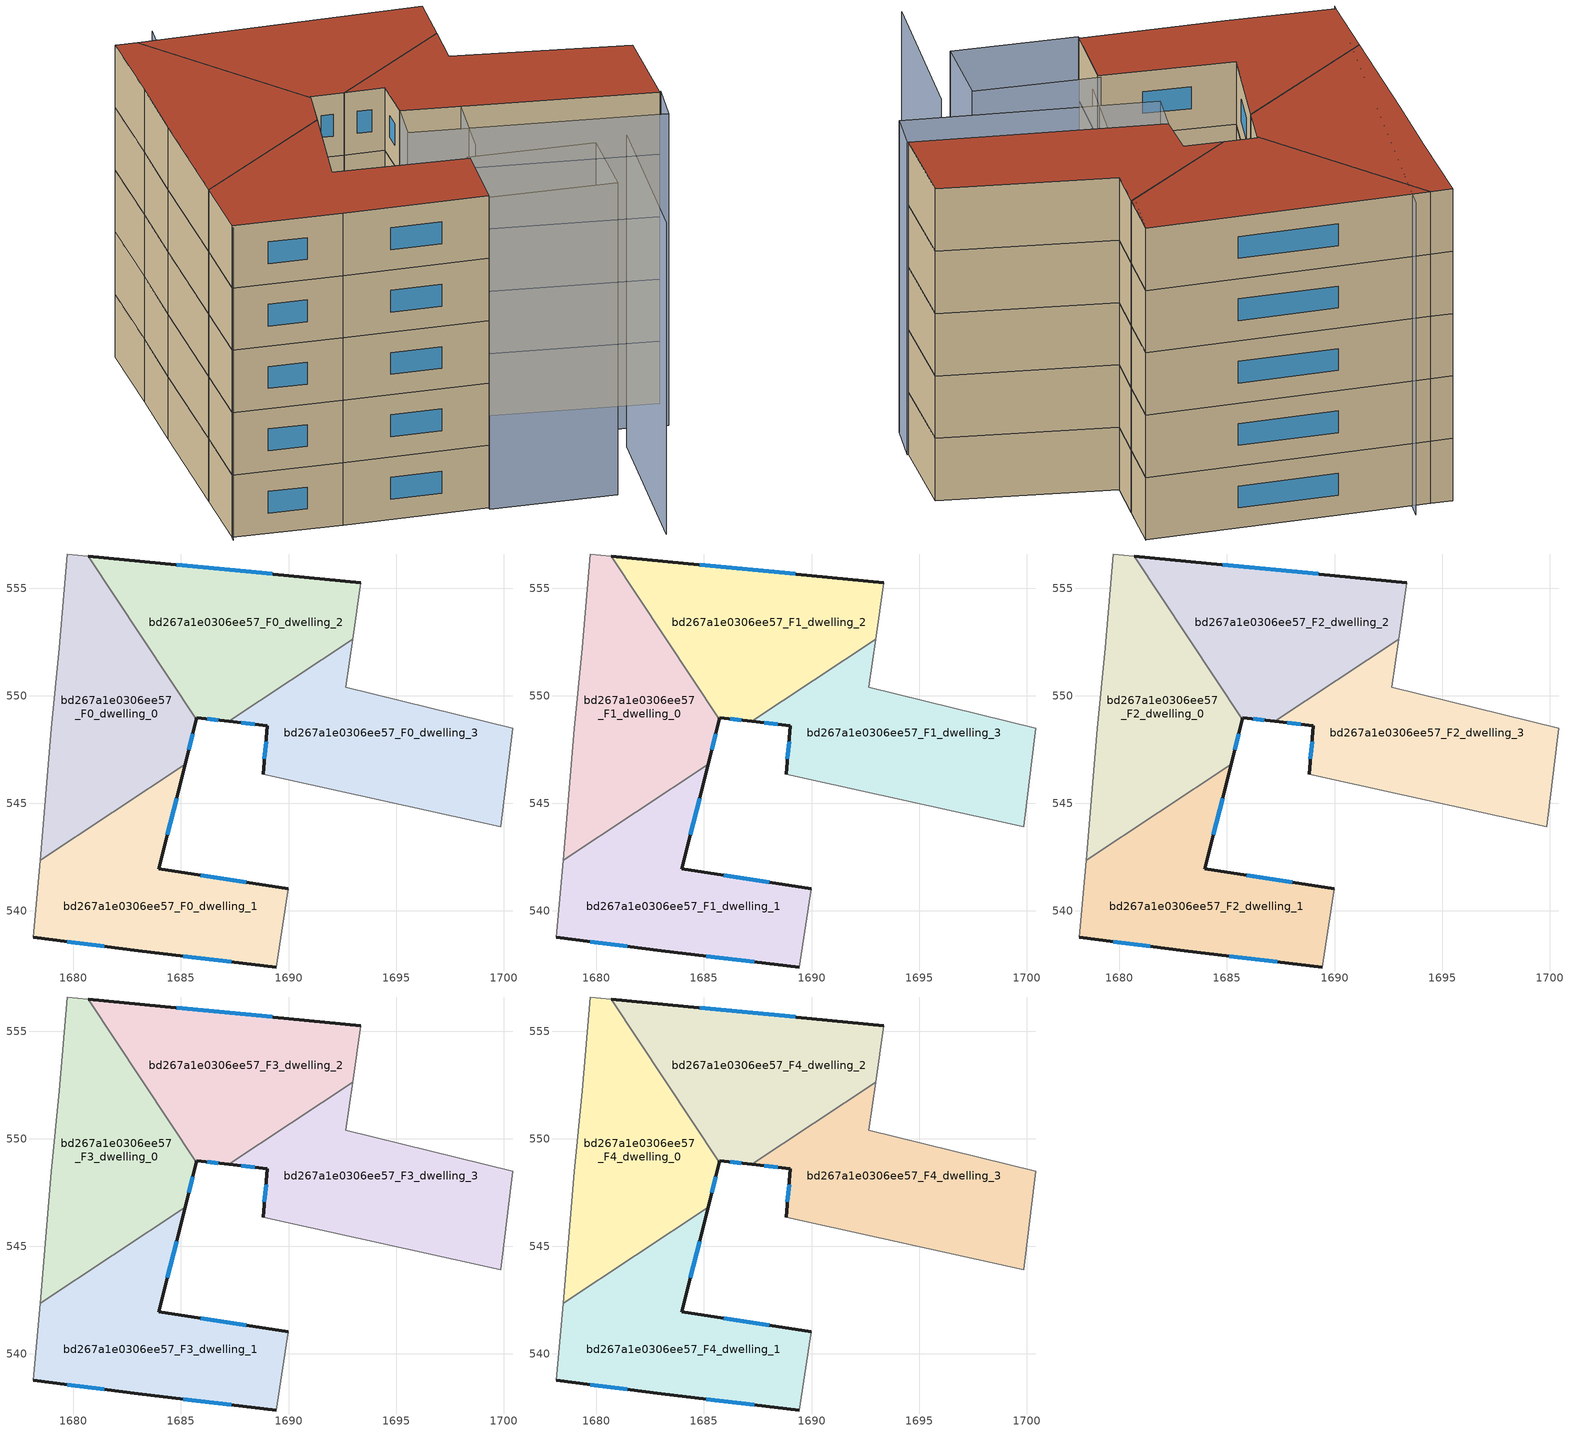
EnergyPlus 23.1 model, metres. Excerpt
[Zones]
bd267a1e0306ee57_F0_dwelling_0
 floor ground (EU_floor_Construction): 1680.69,556.49 1685.72,548.9 1685.19,546.82 1678.45,542.35 1678.98,548.47 1679.34,552.24 1679.71,556.59 z0
 wall outside (EU_wall_Construction): 1685.19,546.82 1685.72,548.9 z0:3
 wall adiabatic (EU_wall_Construction): 1680.69,556.49 1679.71,556.59 1679.34,552.24 1678.98,548.47 1678.45,542.35 z0:3
 wall to bd267a1e0306ee57_F0_dwelling_2 (EU_wall_Construction): 1685.72,548.9 1680.69,556.49 z0:3
 wall to bd267a1e0306ee57_F0_dwelling_1 (EU_wall_Construction): 1678.45,542.35 1685.19,546.82 z0:3
 window (EU_Window_Construction): 1685.36,547.5 1685.55,548.23 z0.98:2.02
bd267a1e0306ee57_F0_dwelling_1
 floor ground (EU_floor_Construction): 1685.19,546.82 1683.97,541.96 1689.99,541.02 1689.42,537.4 1683.01,538.15 1678.14,538.78 1678.45,542.35 z0
 wall outside (EU_wall_Construction): 1689.99,541.02 1683.97,541.96 1685.19,546.82 / 1678.14,538.78 1683.01,538.15 1689.42,537.4 z0:3
 wall adiabatic (EU_wall_Construction): 1689.42,537.4 1689.99,541.02 / 1678.45,542.35 1678.14,538.78 z0:3
 window (EU_Window_Construction): 1684.37,543.54 1684.8,545.24 / 1688.03,541.33 1685.93,541.65 / 1685.09,537.9 1687.34,537.64 / 1679.73,538.58 1681.43,538.35 z0.98:2.02
bd267a1e0306ee57_F0_dwelling_2
 floor ground (EU_floor_Construction): 1693.36,555.26 1692.98,552.62 1687.23,548.81 1685.74,548.99 1685.72,548.9 1680.69,556.49 z0
 wall outside (EU_wall_Construction): 1693.36,555.26 1680.69,556.49 / 1685.72,548.9 1685.74,548.99 1687.23,548.81 z0:3
 wall adiabatic (EU_wall_Construction): 1692.98,552.62 1693.36,555.26 z0:3
 wall to bd267a1e0306ee57_F0_dwelling_3 (EU_wall_Construction): 1687.23,548.81 1692.98,552.62 z0:3
 window (EU_Window_Construction): 1689.24,555.66 1684.81,556.09 / 1686.22,548.93 1686.74,548.87 z0.98:2.02
bd267a1e0306ee57_F0_dwelling_3
 floor ground (EU_floor_Construction): 1700.41,548.49 1699.86,543.92 1688.81,546.35 1689.02,548.6 1687.23,548.81 1692.98,552.62 1692.66,550.39 z0
 wall outside (EU_wall_Construction): 1687.23,548.81 1689.02,548.6 1688.81,546.35 z0:3
 wall adiabatic (EU_wall_Construction): 1688.81,546.35 1699.86,543.92 1700.41,548.49 1692.66,550.39 1692.98,552.62 z0:3
 window (EU_Window_Construction): 1688.95,547.86 1688.88,547.08 / 1687.81,548.74 1688.44,548.67 z0.98:2.02
bd267a1e0306ee57_F1_dwelling_0
 floor to bd267a1e0306ee57_F0_dwelling_0 (EU_floor_Construction): 1680.69,556.49 1685.72,548.9 1685.19,546.82 1678.45,542.35 1678.98,548.47 1679.34,552.24 1679.71,556.59 z3
 wall outside (EU_wall_Construction): 1685.19,546.82 1685.72,548.9 z3:6
 wall adiabatic (EU_wall_Construction): 1680.69,556.49 1679.71,556.59 1679.34,552.24 1678.98,548.47 1678.45,542.35 z3:6
 wall to bd267a1e0306ee57_F1_dwelling_2 (EU_wall_Construction): 1685.72,548.9 1680.69,556.49 z3:6
 wall to bd267a1e0306ee57_F1_dwelling_1 (EU_wall_Construction): 1678.45,542.35 1685.19,546.82 z3:6
 window (EU_Window_Construction): 1685.36,547.5 1685.55,548.23 z3.98:5.02
bd267a1e0306ee57_F1_dwelling_1
 floor to bd267a1e0306ee57_F0_dwelling_1 (EU_floor_Construction): 1685.19,546.82 1683.97,541.96 1689.99,541.02 1689.42,537.4 1683.01,538.15 1678.14,538.78 1678.45,542.35 z3
 wall outside (EU_wall_Construction): 1689.99,541.02 1683.97,541.96 1685.19,546.82 / 1678.14,538.78 1683.01,538.15 1689.42,537.4 z3:6
 wall adiabatic (EU_wall_Construction): 1689.42,537.4 1689.99,541.02 / 1678.45,542.35 1678.14,538.78 z3:6
 window (EU_Window_Construction): 1684.37,543.54 1684.8,545.24 / 1688.03,541.33 1685.93,541.65 / 1685.09,537.9 1687.34,537.64 / 1679.73,538.58 1681.43,538.35 z3.98:5.02
bd267a1e0306ee57_F1_dwelling_2
 floor to bd267a1e0306ee57_F0_dwelling_2 (EU_floor_Construction): 1693.36,555.26 1692.98,552.62 1687.23,548.81 1685.74,548.99 1685.72,548.9 1680.69,556.49 z3
 wall outside (EU_wall_Construction): 1693.36,555.26 1680.69,556.49 / 1685.72,548.9 1685.74,548.99 1687.23,548.81 z3:6
 wall adiabatic (EU_wall_Construction): 1692.98,552.62 1693.36,555.26 z3:6
 wall to bd267a1e0306ee57_F1_dwelling_3 (EU_wall_Construction): 1687.23,548.81 1692.98,552.62 z3:6
 window (EU_Window_Construction): 1689.24,555.66 1684.81,556.09 / 1686.22,548.93 1686.74,548.87 z3.98:5.02
bd267a1e0306ee57_F1_dwelling_3
 floor to bd267a1e0306ee57_F0_dwelling_3 (EU_floor_Construction): 1700.41,548.49 1699.86,543.92 1688.81,546.35 1689.02,548.6 1687.23,548.81 1692.98,552.62 1692.66,550.39 z3
 wall outside (EU_wall_Construction): 1687.23,548.81 1689.02,548.6 1688.81,546.35 z3:6
 wall adiabatic (EU_wall_Construction): 1688.81,546.35 1699.86,543.92 1700.41,548.49 1692.66,550.39 1692.98,552.62 z3:6
 window (EU_Window_Construction): 1688.95,547.86 1688.88,547.08 / 1687.81,548.74 1688.44,548.67 z3.98:5.02
bd267a1e0306ee57_F2_dwelling_0
 floor to bd267a1e0306ee57_F1_dwelling_0 (EU_floor_Construction): 1680.69,556.49 1685.72,548.9 1685.19,546.82 1678.45,542.35 1678.98,548.47 1679.34,552.24 1679.71,556.59 z6
 wall outside (EU_wall_Construction): 1685.19,546.82 1685.72,548.9 z6:9
 wall adiabatic (EU_wall_Construction): 1680.69,556.49 1679.71,556.59 1679.34,552.24 1678.98,548.47 1678.45,542.35 z6:9
 wall to bd267a1e0306ee57_F2_dwelling_2 (EU_wall_Construction): 1685.72,548.9 1680.69,556.49 z6:9
 wall to bd267a1e0306ee57_F2_dwelling_1 (EU_wall_Construction): 1678.45,542.35 1685.19,546.82 z6:9
 window (EU_Window_Construction): 1685.36,547.5 1685.55,548.23 z6.98:8.02
bd267a1e0306ee57_F2_dwelling_1
 floor to bd267a1e0306ee57_F1_dwelling_1 (EU_floor_Construction): 1685.19,546.82 1683.97,541.96 1689.99,541.02 1689.42,537.4 1683.01,538.15 1678.14,538.78 1678.45,542.35 z6
 wall outside (EU_wall_Construction): 1689.99,541.02 1683.97,541.96 1685.19,546.82 / 1678.14,538.78 1683.01,538.15 1689.42,537.4 z6:9
 wall adiabatic (EU_wall_Construction): 1689.42,537.4 1689.99,541.02 / 1678.45,542.35 1678.14,538.78 z6:9
 window (EU_Window_Construction): 1684.37,543.54 1684.8,545.24 / 1688.03,541.33 1685.93,541.65 / 1685.09,537.9 1687.34,537.64 / 1679.73,538.58 1681.43,538.35 z6.98:8.02
bd267a1e0306ee57_F2_dwelling_2
 floor to bd267a1e0306ee57_F1_dwelling_2 (EU_floor_Construction): 1693.36,555.26 1692.98,552.62 1687.23,548.81 1685.74,548.99 1685.72,548.9 1680.69,556.49 z6
 wall outside (EU_wall_Construction): 1693.36,555.26 1680.69,556.49 / 1685.72,548.9 1685.74,548.99 1687.23,548.81 z6:9
 wall adiabatic (EU_wall_Construction): 1692.98,552.62 1693.36,555.26 z6:9
 wall to bd267a1e0306ee57_F2_dwelling_3 (EU_wall_Construction): 1687.23,548.81 1692.98,552.62 z6:9
 window (EU_Window_Construction): 1689.24,555.66 1684.81,556.09 / 1686.22,548.93 1686.74,548.87 z6.98:8.02
bd267a1e0306ee57_F2_dwelling_3
 floor to bd267a1e0306ee57_F1_dwelling_3 (EU_floor_Construction): 1700.41,548.49 1699.86,543.92 1688.81,546.35 1689.02,548.6 1687.23,548.81 1692.98,552.62 1692.66,550.39 z6
 wall outside (EU_wall_Construction): 1687.23,548.81 1689.02,548.6 1688.81,546.35 z6:9
 wall adiabatic (EU_wall_Construction): 1688.81,546.35 1699.86,543.92 1700.41,548.49 1692.66,550.39 1692.98,552.62 z6:9
 window (EU_Window_Construction): 1688.95,547.86 1688.88,547.08 / 1687.81,548.74 1688.44,548.67 z6.98:8.02
bd267a1e0306ee57_F3_dwelling_0
 floor to bd267a1e0306ee57_F2_dwelling_0 (EU_floor_Construction): 1680.69,556.49 1685.72,548.9 1685.19,546.82 1678.45,542.35 1678.98,548.47 1679.34,552.24 1679.71,556.59 z9
 wall outside (EU_wall_Construction): 1685.19,546.82 1685.72,548.9 z9:12
 wall adiabatic (EU_wall_Construction): 1680.69,556.49 1679.71,556.59 1679.34,552.24 1678.98,548.47 1678.45,542.35 z9:12
 wall to bd267a1e0306ee57_F3_dwelling_2 (EU_wall_Construction): 1685.72,548.9 1680.69,556.49 z9:12
 wall to bd267a1e0306ee57_F3_dwelling_1 (EU_wall_Construction): 1678.45,542.35 1685.19,546.82 z9:12
 window (EU_Window_Construction): 1685.36,547.5 1685.55,548.23 z9.98:11.02
bd267a1e0306ee57_F3_dwelling_1
 floor to bd267a1e0306ee57_F2_dwelling_1 (EU_floor_Construction): 1685.19,546.82 1683.97,541.96 1689.99,541.02 1689.42,537.4 1683.01,538.15 1678.14,538.78 1678.45,542.35 z9
 wall outside (EU_wall_Construction): 1689.99,541.02 1683.97,541.96 1685.19,546.82 / 1678.14,538.78 1683.01,538.15 1689.42,537.4 z9:12
 wall adiabatic (EU_wall_Construction): 1689.42,537.4 1689.99,541.02 / 1678.45,542.35 1678.14,538.78 z9:12
 window (EU_Window_Construction): 1684.37,543.54 1684.8,545.24 / 1688.03,541.33 1685.93,541.65 / 1685.09,537.9 1687.34,537.64 / 1679.73,538.58 1681.43,538.35 z9.98:11.02
bd267a1e0306ee57_F3_dwelling_2
 floor to bd267a1e0306ee57_F2_dwelling_2 (EU_floor_Construction): 1693.36,555.26 1692.98,552.62 1687.23,548.81 1685.74,548.99 1685.72,548.9 1680.69,556.49 z9
 wall outside (EU_wall_Construction): 1693.36,555.26 1680.69,556.49 / 1685.72,548.9 1685.74,548.99 1687.23,548.81 z9:12
 wall adiabatic (EU_wall_Construction): 1692.98,552.62 1693.36,555.26 z9:12
 wall to bd267a1e0306ee57_F3_dwelling_3 (EU_wall_Construction): 1687.23,548.81 1692.98,552.62 z9:12
 window (EU_Window_Construction): 1689.24,555.66 1684.81,556.09 / 1686.22,548.93 1686.74,548.87 z9.98:11.02
bd267a1e0306ee57_F3_dwelling_3
 floor to bd267a1e0306ee57_F2_dwelling_3 (EU_floor_Construction): 1700.41,548.49 1699.86,543.92 1688.81,546.35 1689.02,548.6 1687.23,548.81 1692.98,552.62 1692.66,550.39 z9
 wall outside (EU_wall_Construction): 1687.23,548.81 1689.02,548.6 1688.81,546.35 z9:12
 wall adiabatic (EU_wall_Construction): 1688.81,546.35 1699.86,543.92 1700.41,548.49 1692.66,550.39 1692.98,552.62 z9:12
 window (EU_Window_Construction): 1688.95,547.86 1688.88,547.08 / 1687.81,548.74 1688.44,548.67 z9.98:11.02
bd267a1e0306ee57_F4_dwelling_0
 floor to bd267a1e0306ee57_F3_dwelling_0 (EU_floor_Construction): 1680.69,556.49 1685.72,548.9 1685.19,546.82 1678.45,542.35 1678.98,548.47 1679.34,552.24 1679.71,556.59 z12
 wall outside (EU_wall_Construction): 1685.19,546.82 1685.72,548.9 z12:15
 wall adiabatic (EU_wall_Construction): 1680.69,556.49 1679.71,556.59 1679.34,552.24 1678.98,548.47 1678.45,542.35 z12:15
 wall to bd267a1e0306ee57_F4_dwelling_2 (EU_wall_Construction): 1685.72,548.9 1680.69,556.49 z12:15
 wall to bd267a1e0306ee57_F4_dwelling_1 (EU_wall_Construction): 1678.45,542.35 1685.19,546.82 z12:15
 window (EU_Window_Construction): 1685.36,547.5 1685.55,548.23 z12.98:14.02
 roof outside (EU_roof_Construction): 1685.19,546.82 1685.72,548.9 1680.69,556.49 1679.71,556.59 1679.34,552.24 1678.98,548.47 1678.45,542.35 z15
bd267a1e0306ee57_F4_dwelling_1
 floor to bd267a1e0306ee57_F3_dwelling_1 (EU_floor_Construction): 1685.19,546.82 1683.97,541.96 1689.99,541.02 1689.42,537.4 1683.01,538.15 1678.14,538.78 1678.45,542.35 z12
 wall outside (EU_wall_Construction): 1689.99,541.02 1683.97,541.96 1685.19,546.82 / 1678.14,538.78 1683.01,538.15 1689.42,537.4 z12:15
 wall adiabatic (EU_wall_Construction): 1689.42,537.4 1689.99,541.02 / 1678.45,542.35 1678.14,538.78 z12:15
 window (EU_Window_Construction): 1684.37,543.54 1684.8,545.24 / 1688.03,541.33 1685.93,541.65 / 1685.09,537.9 1687.34,537.64 / 1679.73,538.58 1681.43,538.35 z12.98:14.02
 roof outside (EU_roof_Construction): 1689.42,537.4 1689.99,541.02 1683.97,541.96 1685.19,546.82 1678.45,542.35 1678.14,538.78 1683.01,538.15 z15
bd267a1e0306ee57_F4_dwelling_2
 floor to bd267a1e0306ee57_F3_dwelling_2 (EU_floor_Construction): 1693.36,555.26 1692.98,552.62 1687.23,548.81 1685.74,548.99 1685.72,548.9 1680.69,556.49 z12
 wall outside (EU_wall_Construction): 1693.36,555.26 1680.69,556.49 / 1685.72,548.9 1685.74,548.99 1687.23,548.81 z12:15
 wall adiabatic (EU_wall_Construction): 1692.98,552.62 1693.36,555.26 z12:15
 wall to bd267a1e0306ee57_F4_dwelling_3 (EU_wall_Construction): 1687.23,548.81 1692.98,552.62 z12:15
 window (EU_Window_Construction): 1689.24,555.66 1684.81,556.09 / 1686.22,548.93 1686.74,548.87 z12.98:14.02
 roof outside (EU_roof_Construction): 1692.98,552.62 1693.36,555.26 1680.69,556.49 1685.72,548.9 1685.74,548.99 1687.23,548.81 z15
bd267a1e0306ee57_F4_dwelling_3
 floor to bd267a1e0306ee57_F3_dwelling_3 (EU_floor_Construction): 1700.41,548.49 1699.86,543.92 1688.81,546.35 1689.02,548.6 1687.23,548.81 1692.98,552.62 1692.66,550.39 z12
 wall outside (EU_wall_Construction): 1687.23,548.81 1689.02,548.6 1688.81,546.35 z12:15
 wall adiabatic (EU_wall_Construction): 1688.81,546.35 1699.86,543.92 1700.41,548.49 1692.66,550.39 1692.98,552.62 z12:15
 window (EU_Window_Construction): 1688.95,547.86 1688.88,547.08 / 1687.81,548.74 1688.44,548.67 z12.98:14.02
 roof outside (EU_roof_Construction): 1699.86,543.92 1700.41,548.49 1692.66,550.39 1692.98,552.62 1687.23,548.81 1689.02,548.6 1688.81,546.35 z15
shading: 1695.58,532.26 1697.05,540.62 / 1690.64,542.13 1693.36,555.26 / 1681.69,557.25 1678.1,538.54 / 1695.54,540.44 1695.04,536.54 / 1695.04,536.54 1689.41,537.28 / 1689.41,537.28 1689.92,541.17 / 1689.92,541.17 1695.54,540.44 / 1699.48,541.88 1688.37,544.25 / 1688.37,544.25 1688.81,546.35 / 1688.81,546.35 1699.93,543.97 / 1699.93,543.97 1699.48,541.88 z0:15
[Building]
EU S2 Campaign: North Axis=0; Terrain=City; Solar Distribution=FullExterior
[Site:Location]
Bologna: Latitude=44.5; Longitude=11.25; Time Zone=1; Elevation=37
[SizingPeriod:WeatherFileDays]
AnnualSizingPeriod: Begin Month=1; Begin Day of Month=1; End Month=12; End Day of Month=31; Day of Week for Start Day=Monday; Use Weather File Daylight Saving Period=No; Use Weather File Rain and Snow Indicators=No
[MATERIAL]
EU_InternalMass_Material: Roughness=MediumRough; Thickness=0.1; Conductivity=1; Density=1800; Specific Heat=900; Thermal Absorptance=0.9; Solar Absorptance=0.7; Visible Absorptance=0.7
[MATERIAL:NOMASS] Roughness=MediumRough; Thermal Absorptance=0.9; Solar Absorptance=0.7; Visible Absorptance=0.7
Name | Thermal Resistance
EU_wall_NoMass | 0.905828
EU_roof_NoMass | 0.37593
EU_floor_NoMass | 0.67114
[WINDOWMATERIAL:SIMPLEGLAZINGSYSTEM]
EU_Window_SimpleGlazing: UFactor=4.52486; Solar Heat Gain Coefficient=0.85; Visible Transmittance=0.85
[CONSTRUCTION]
EU_wall_Construction: EU_wall_NoMass
EU_roof_Construction: EU_roof_NoMass
EU_floor_Construction: EU_floor_NoMass
EU_Window_Construction: EU_Window_SimpleGlazing
EU_InternalMass_Construction: EU_InternalMass_Material
[ZONE] Type=1; Multiplier=1; Ceiling Height=autocalculate; Floor Area=autocalculate; Part of Total Floor Area=Yes
Name | Volume
bd267a1e0306ee57_F0_dwelling_0; bd267a1e0306ee57_F1_dwelling_0; bd267a1e0306ee57_F2_dwelling_0; bd267a1e0306ee57_F3_dwelling_0; bd267a1e0306ee57_F4_dwelling_0 | 170.73
bd267a1e0306ee57_F0_dwelling_1 | 170.713
bd267a1e0306ee57_F1_dwelling_1; bd267a1e0306ee57_F2_dwelling_1; bd267a1e0306ee57_F3_dwelling_1; bd267a1e0306ee57_F4_dwelling_1 | 170.711
bd267a1e0306ee57_F0_dwelling_2; bd267a1e0306ee57_F1_dwelling_2; bd267a1e0306ee57_F2_dwelling_2; bd267a1e0306ee57_F3_dwelling_2; bd267a1e0306ee57_F4_dwelling_2 | 170.725
bd267a1e0306ee57_F0_dwelling_3; bd267a1e0306ee57_F1_dwelling_3; bd267a1e0306ee57_F2_dwelling_3; bd267a1e0306ee57_F3_dwelling_3; bd267a1e0306ee57_F4_dwelling_3 | 170.722
[INTERNALMASS] Construction=EU_InternalMass_Construction
Name | Zone or ZoneList | Surface Area
bd267a1e0306ee57_F0_dwelling_0_EU_InternalMass | bd267a1e0306ee57_F0_dwelling_0 | 56.9108
bd267a1e0306ee57_F0_dwelling_1_EU_InternalMass | bd267a1e0306ee57_F0_dwelling_1 | 56.9029
bd267a1e0306ee57_F0_dwelling_2_EU_InternalMass | bd267a1e0306ee57_F0_dwelling_2 | 56.907
bd267a1e0306ee57_F0_dwelling_3_EU_InternalMass | bd267a1e0306ee57_F0_dwelling_3 | 56.9095
bd267a1e0306ee57_F1_dwelling_0_EU_InternalMass | bd267a1e0306ee57_F1_dwelling_0 | 56.9108
bd267a1e0306ee57_F1_dwelling_1_EU_InternalMass | bd267a1e0306ee57_F1_dwelling_1 | 56.9029
bd267a1e0306ee57_F1_dwelling_2_EU_InternalMass | bd267a1e0306ee57_F1_dwelling_2 | 56.907
bd267a1e0306ee57_F1_dwelling_3_EU_InternalMass | bd267a1e0306ee57_F1_dwelling_3 | 56.9095
bd267a1e0306ee57_F2_dwelling_0_EU_InternalMass | bd267a1e0306ee57_F2_dwelling_0 | 56.9108
bd267a1e0306ee57_F2_dwelling_1_EU_InternalMass | bd267a1e0306ee57_F2_dwelling_1 | 56.9029
bd267a1e0306ee57_F2_dwelling_2_EU_InternalMass | bd267a1e0306ee57_F2_dwelling_2 | 56.907
bd267a1e0306ee57_F2_dwelling_3_EU_InternalMass | bd267a1e0306ee57_F2_dwelling_3 | 56.9095
bd267a1e0306ee57_F3_dwelling_0_EU_InternalMass | bd267a1e0306ee57_F3_dwelling_0 | 56.9108
bd267a1e0306ee57_F3_dwelling_1_EU_InternalMass | bd267a1e0306ee57_F3_dwelling_1 | 56.9029
bd267a1e0306ee57_F3_dwelling_2_EU_InternalMass | bd267a1e0306ee57_F3_dwelling_2 | 56.907
bd267a1e0306ee57_F3_dwelling_3_EU_InternalMass | bd267a1e0306ee57_F3_dwelling_3 | 56.9095
bd267a1e0306ee57_F4_dwelling_0_EU_InternalMass | bd267a1e0306ee57_F4_dwelling_0 | 56.9108
bd267a1e0306ee57_F4_dwelling_1_EU_InternalMass | bd267a1e0306ee57_F4_dwelling_1 | 56.9029
bd267a1e0306ee57_F4_dwelling_2_EU_InternalMass | bd267a1e0306ee57_F4_dwelling_2 | 56.907
bd267a1e0306ee57_F4_dwelling_3_EU_InternalMass | bd267a1e0306ee57_F4_dwelling_3 | 56.9095
[OTHEREQUIPMENT] Fuel Type=Electricity; Design Level Calculation Method=Watts/Area; Power per Zone Floor Area=1; Fraction Latent=0; Fraction Radiant=0; Fraction Lost=0; Carbon Dioxide Generation Rate=0; EndUse Subcategory=EU_Step8_InternalGains
Name | Zone or ZoneList or Space or SpaceList | Schedule
EU_Step8_InternalGain_bd267a1e0306ee57_F0_dwelling_0_f000 | bd267a1e0306ee57_F0_dwelling_0 | EU_Step8_GainSchedule_bd267a1e0306ee57_F0_dwelling_0_f000
EU_Step8_InternalGain_bd267a1e0306ee57_F0_dwelling_1_f000 | bd267a1e0306ee57_F0_dwelling_1 | EU_Step8_GainSchedule_bd267a1e0306ee57_F0_dwelling_1_f000
EU_Step8_InternalGain_bd267a1e0306ee57_F0_dwelling_2_f000 | bd267a1e0306ee57_F0_dwelling_2 | EU_Step8_GainSchedule_bd267a1e0306ee57_F0_dwelling_2_f000
EU_Step8_InternalGain_bd267a1e0306ee57_F0_dwelling_3_f000 | bd267a1e0306ee57_F0_dwelling_3 | EU_Step8_GainSchedule_bd267a1e0306ee57_F0_dwelling_3_f000
EU_Step8_InternalGain_bd267a1e0306ee57_F1_dwelling_0_f000 | bd267a1e0306ee57_F1_dwelling_0 | EU_Step8_GainSchedule_bd267a1e0306ee57_F1_dwelling_0_f000
EU_Step8_InternalGain_bd267a1e0306ee57_F1_dwelling_1_f000 | bd267a1e0306ee57_F1_dwelling_1 | EU_Step8_GainSchedule_bd267a1e0306ee57_F1_dwelling_1_f000
EU_Step8_InternalGain_bd267a1e0306ee57_F1_dwelling_2_f000 | bd267a1e0306ee57_F1_dwelling_2 | EU_Step8_GainSchedule_bd267a1e0306ee57_F1_dwelling_2_f000
EU_Step8_InternalGain_bd267a1e0306ee57_F1_dwelling_3_f000 | bd267a1e0306ee57_F1_dwelling_3 | EU_Step8_GainSchedule_bd267a1e0306ee57_F1_dwelling_3_f000
EU_Step8_InternalGain_bd267a1e0306ee57_F2_dwelling_0_f000 | bd267a1e0306ee57_F2_dwelling_0 | EU_Step8_GainSchedule_bd267a1e0306ee57_F2_dwelling_0_f000
EU_Step8_InternalGain_bd267a1e0306ee57_F2_dwelling_1_f000 | bd267a1e0306ee57_F2_dwelling_1 | EU_Step8_GainSchedule_bd267a1e0306ee57_F2_dwelling_1_f000
EU_Step8_InternalGain_bd267a1e0306ee57_F2_dwelling_2_f000 | bd267a1e0306ee57_F2_dwelling_2 | EU_Step8_GainSchedule_bd267a1e0306ee57_F2_dwelling_2_f000
EU_Step8_InternalGain_bd267a1e0306ee57_F2_dwelling_3_f000 | bd267a1e0306ee57_F2_dwelling_3 | EU_Step8_GainSchedule_bd267a1e0306ee57_F2_dwelling_3_f000
EU_Step8_InternalGain_bd267a1e0306ee57_F3_dwelling_0_f000 | bd267a1e0306ee57_F3_dwelling_0 | EU_Step8_GainSchedule_bd267a1e0306ee57_F3_dwelling_0_f000
EU_Step8_InternalGain_bd267a1e0306ee57_F3_dwelling_1_f000 | bd267a1e0306ee57_F3_dwelling_1 | EU_Step8_GainSchedule_bd267a1e0306ee57_F3_dwelling_1_f000
EU_Step8_InternalGain_bd267a1e0306ee57_F3_dwelling_2_f000 | bd267a1e0306ee57_F3_dwelling_2 | EU_Step8_GainSchedule_bd267a1e0306ee57_F3_dwelling_2_f000
EU_Step8_InternalGain_bd267a1e0306ee57_F3_dwelling_3_f000 | bd267a1e0306ee57_F3_dwelling_3 | EU_Step8_GainSchedule_bd267a1e0306ee57_F3_dwelling_3_f000
EU_Step8_InternalGain_bd267a1e0306ee57_F4_dwelling_0_f000 | bd267a1e0306ee57_F4_dwelling_0 | EU_Step8_GainSchedule_bd267a1e0306ee57_F4_dwelling_0_f000
EU_Step8_InternalGain_bd267a1e0306ee57_F4_dwelling_1_f000 | bd267a1e0306ee57_F4_dwelling_1 | EU_Step8_GainSchedule_bd267a1e0306ee57_F4_dwelling_1_f000
EU_Step8_InternalGain_bd267a1e0306ee57_F4_dwelling_2_f000 | bd267a1e0306ee57_F4_dwelling_2 | EU_Step8_GainSchedule_bd267a1e0306ee57_F4_dwelling_2_f000
EU_Step8_InternalGain_bd267a1e0306ee57_F4_dwelling_3_f000 | bd267a1e0306ee57_F4_dwelling_3 | EU_Step8_GainSchedule_bd267a1e0306ee57_F4_dwelling_3_f000
[ZONEVENTILATION:DESIGNFLOWRATE] Schedule=EU_AlwaysOn; Design Flow Rate Calculation Method=AirChanges/Hour; Air Changes per Hour=0.73129; Ventilation Type=Natural; Fan Pressure Rise=0; Fan Total Efficiency=1; Constant Term Coefficient=1; Temperature Term Coefficient=0; Velocity Term Coefficient=0; Velocity Squared Term Coefficient=0; Minimum Indoor Temperature=-100; Maximum Indoor Temperature=100; Delta Temperature=-100; Minimum Outdoor Temperature=-100; Maximum Outdoor Temperature=100; Maximum Wind Speed=40
Name | Zone or ZoneList or Space or SpaceList
EU_ConstantAir_bd267a1e0306ee57_F0_dwelling_0 | bd267a1e0306ee57_F0_dwelling_0
EU_ConstantAir_bd267a1e0306ee57_F0_dwelling_1 | bd267a1e0306ee57_F0_dwelling_1
EU_ConstantAir_bd267a1e0306ee57_F0_dwelling_2 | bd267a1e0306ee57_F0_dwelling_2
EU_ConstantAir_bd267a1e0306ee57_F0_dwelling_3 | bd267a1e0306ee57_F0_dwelling_3
EU_ConstantAir_bd267a1e0306ee57_F1_dwelling_0 | bd267a1e0306ee57_F1_dwelling_0
EU_ConstantAir_bd267a1e0306ee57_F1_dwelling_1 | bd267a1e0306ee57_F1_dwelling_1
EU_ConstantAir_bd267a1e0306ee57_F1_dwelling_2 | bd267a1e0306ee57_F1_dwelling_2
EU_ConstantAir_bd267a1e0306ee57_F1_dwelling_3 | bd267a1e0306ee57_F1_dwelling_3
EU_ConstantAir_bd267a1e0306ee57_F2_dwelling_0 | bd267a1e0306ee57_F2_dwelling_0
EU_ConstantAir_bd267a1e0306ee57_F2_dwelling_1 | bd267a1e0306ee57_F2_dwelling_1
EU_ConstantAir_bd267a1e0306ee57_F2_dwelling_2 | bd267a1e0306ee57_F2_dwelling_2
EU_ConstantAir_bd267a1e0306ee57_F2_dwelling_3 | bd267a1e0306ee57_F2_dwelling_3
EU_ConstantAir_bd267a1e0306ee57_F3_dwelling_0 | bd267a1e0306ee57_F3_dwelling_0
EU_ConstantAir_bd267a1e0306ee57_F3_dwelling_1 | bd267a1e0306ee57_F3_dwelling_1
EU_ConstantAir_bd267a1e0306ee57_F3_dwelling_2 | bd267a1e0306ee57_F3_dwelling_2
EU_ConstantAir_bd267a1e0306ee57_F3_dwelling_3 | bd267a1e0306ee57_F3_dwelling_3
EU_ConstantAir_bd267a1e0306ee57_F4_dwelling_0 | bd267a1e0306ee57_F4_dwelling_0
EU_ConstantAir_bd267a1e0306ee57_F4_dwelling_1 | bd267a1e0306ee57_F4_dwelling_1
EU_ConstantAir_bd267a1e0306ee57_F4_dwelling_2 | bd267a1e0306ee57_F4_dwelling_2
EU_ConstantAir_bd267a1e0306ee57_F4_dwelling_3 | bd267a1e0306ee57_F4_dwelling_3
[HVACTEMPLATE:THERMOSTAT] Constant Heating Setpoint=20; Constant Cooling Setpoint=50
EU_HeatOnly_bd267a1e0306ee57_F0_dwelling_0; EU_HeatOnly_bd267a1e0306ee57_F0_dwelling_1; EU_HeatOnly_bd267a1e0306ee57_F0_dwelling_2; EU_HeatOnly_bd267a1e0306ee57_F0_dwelling_3; EU_HeatOnly_bd267a1e0306ee57_F1_dwelling_0; EU_HeatOnly_bd267a1e0306ee57_F1_dwelling_1; EU_HeatOnly_bd267a1e0306ee57_F1_dwelling_2; EU_HeatOnly_bd267a1e0306ee57_F1_dwelling_3; EU_HeatOnly_bd267a1e0306ee57_F2_dwelling_0; EU_HeatOnly_bd267a1e0306ee57_F2_dwelling_1; EU_HeatOnly_bd267a1e0306ee57_F2_dwelling_2; EU_HeatOnly_bd267a1e0306ee57_F2_dwelling_3; EU_HeatOnly_bd267a1e0306ee57_F3_dwelling_0; EU_HeatOnly_bd267a1e0306ee57_F3_dwelling_1; EU_HeatOnly_bd267a1e0306ee57_F3_dwelling_2; EU_HeatOnly_bd267a1e0306ee57_F3_dwelling_3; EU_HeatOnly_bd267a1e0306ee57_F4_dwelling_0; EU_HeatOnly_bd267a1e0306ee57_F4_dwelling_1; EU_HeatOnly_bd267a1e0306ee57_F4_dwelling_2; EU_HeatOnly_bd267a1e0306ee57_F4_dwelling_3
[HVACTEMPLATE:ZONE:IDEALLOADSAIRSYSTEM] System Availability Schedule=EU_AlwaysOn; Maximum Heating Supply Air Temperature=50; Minimum Cooling Supply Air Temperature=13; Maximum Heating Supply Air Humidity Ratio=0.0156; Minimum Cooling Supply Air Humidity Ratio=0.0077; Heating Limit=NoLimit; Cooling Limit=NoLimit; Heating Availability Schedule=EU_AlwaysOn; Cooling Availability Schedule=EU_CoolingOff; Dehumidification Control Type=ConstantSensibleHeatRatio; Cooling Sensible Heat Ratio=0.7; Dehumidification Setpoint=60; Humidification Control Type=None; Humidification Setpoint=30; Outdoor Air Method=None; Outdoor Air Flow Rate per Person=0.00944; Outdoor Air Flow Rate per Zone Floor Area=0; Outdoor Air Flow Rate per Zone=0; Demand Controlled Ventilation Type=None; Outdoor Air Economizer Type=NoEconomizer; Heat Recovery Type=None; Sensible Heat Recovery Effectiveness=0.7; Latent Heat Recovery Effectiveness=0.65
Name | Template Thermostat
bd267a1e0306ee57_F0_dwelling_0 | EU_HeatOnly_bd267a1e0306ee57_F0_dwelling_0
bd267a1e0306ee57_F0_dwelling_1 | EU_HeatOnly_bd267a1e0306ee57_F0_dwelling_1
bd267a1e0306ee57_F0_dwelling_2 | EU_HeatOnly_bd267a1e0306ee57_F0_dwelling_2
bd267a1e0306ee57_F0_dwelling_3 | EU_HeatOnly_bd267a1e0306ee57_F0_dwelling_3
bd267a1e0306ee57_F1_dwelling_0 | EU_HeatOnly_bd267a1e0306ee57_F1_dwelling_0
bd267a1e0306ee57_F1_dwelling_1 | EU_HeatOnly_bd267a1e0306ee57_F1_dwelling_1
bd267a1e0306ee57_F1_dwelling_2 | EU_HeatOnly_bd267a1e0306ee57_F1_dwelling_2
bd267a1e0306ee57_F1_dwelling_3 | EU_HeatOnly_bd267a1e0306ee57_F1_dwelling_3
bd267a1e0306ee57_F2_dwelling_0 | EU_HeatOnly_bd267a1e0306ee57_F2_dwelling_0
bd267a1e0306ee57_F2_dwelling_1 | EU_HeatOnly_bd267a1e0306ee57_F2_dwelling_1
bd267a1e0306ee57_F2_dwelling_2 | EU_HeatOnly_bd267a1e0306ee57_F2_dwelling_2
bd267a1e0306ee57_F2_dwelling_3 | EU_HeatOnly_bd267a1e0306ee57_F2_dwelling_3
bd267a1e0306ee57_F3_dwelling_0 | EU_HeatOnly_bd267a1e0306ee57_F3_dwelling_0
bd267a1e0306ee57_F3_dwelling_1 | EU_HeatOnly_bd267a1e0306ee57_F3_dwelling_1
bd267a1e0306ee57_F3_dwelling_2 | EU_HeatOnly_bd267a1e0306ee57_F3_dwelling_2
bd267a1e0306ee57_F3_dwelling_3 | EU_HeatOnly_bd267a1e0306ee57_F3_dwelling_3
bd267a1e0306ee57_F4_dwelling_0 | EU_HeatOnly_bd267a1e0306ee57_F4_dwelling_0
bd267a1e0306ee57_F4_dwelling_1 | EU_HeatOnly_bd267a1e0306ee57_F4_dwelling_1
bd267a1e0306ee57_F4_dwelling_2 | EU_HeatOnly_bd267a1e0306ee57_F4_dwelling_2
bd267a1e0306ee57_F4_dwelling_3 | EU_HeatOnly_bd267a1e0306ee57_F4_dwelling_3
[SIZING:ZONE] Zone Cooling Design Supply Air Temperature Input Method=SupplyAirTemperature; Zone Cooling Design Supply Air Temperature=13; Zone Heating Design Supply Air Temperature Input Method=SupplyAirTemperature; Zone Heating Design Supply Air Temperature=50; Zone Cooling Design Supply Air Humidity Ratio=0.008; Zone Heating Design Supply Air Humidity Ratio=0.008; Cooling Design Air Flow Method=DesignDay; Cooling Design Air Flow Rate=0; Cooling Minimum Air Flow per Zone Floor Area=0.000762; Cooling Minimum Air Flow=0; Cooling Minimum Air Flow Fraction=0.2; Heating Design Air Flow Method=DesignDay; Heating Design Air Flow Rate=0; Heating Maximum Air Flow per Zone Floor Area=0.002032; Heating Maximum Air Flow=0.141576; Heating Maximum Air Flow Fraction=0.3; Account for Dedicated Outdoor Air System=No; Dedicated Outdoor Air System Control Strategy=NeutralSupplyAir; Dedicated Outdoor Air Low Setpoint Temperature for Design=autosize; Dedicated Outdoor Air High Setpoint Temperature for Design=autosize; Zone Load Sizing Method=Sensible Load Only No Latent Load; Zone Latent Cooling Design Supply Air Humidity Ratio Input Method=HumidityRatioDifference; Zone Cooling Design Supply Air Humidity Ratio Difference=0.005; Zone Latent Heating Design Supply Air Humidity Ratio Input Method=HumidityRatioDifference; Zone Humidification Design Supply Air Humidity Ratio Difference=0.005
bd267a1e0306ee57_F0_dwelling_0; bd267a1e0306ee57_F0_dwelling_1; bd267a1e0306ee57_F0_dwelling_2; bd267a1e0306ee57_F0_dwelling_3; bd267a1e0306ee57_F1_dwelling_0; bd267a1e0306ee57_F1_dwelling_1; bd267a1e0306ee57_F1_dwelling_2; bd267a1e0306ee57_F1_dwelling_3; bd267a1e0306ee57_F2_dwelling_0; bd267a1e0306ee57_F2_dwelling_1; bd267a1e0306ee57_F2_dwelling_2; bd267a1e0306ee57_F2_dwelling_3; bd267a1e0306ee57_F3_dwelling_0; bd267a1e0306ee57_F3_dwelling_1; bd267a1e0306ee57_F3_dwelling_2; bd267a1e0306ee57_F3_dwelling_3; bd267a1e0306ee57_F4_dwelling_0; bd267a1e0306ee57_F4_dwelling_1; bd267a1e0306ee57_F4_dwelling_2; bd267a1e0306ee57_F4_dwelling_3
[SCHEDULE:CONSTANT]
Name | Hourly Value
EU_AlwaysOn | 1
EU_CoolingOff | 0
[SCHEDULE:FILE] Column Number=1; Rows to Skip at Top=0; Number of Hours of Data=8760; Column Separator=Comma; Interpolate to Timestep=No; Minutes per Item=60; Adjust Schedule for Daylight Savings=Yes
Name | File
EU_Step8_GainSchedule_bd267a1e0306ee57_F0_dwelling_0_f000 | ../../schedules/bd267a1e0306ee57/bd267a1e0306ee57_F0_dwelling_0_f000_gain.csv
EU_Step8_GainSchedule_bd267a1e0306ee57_F0_dwelling_1_f000 | ../../schedules/bd267a1e0306ee57/bd267a1e0306ee57_F0_dwelling_1_f000_gain.csv
EU_Step8_GainSchedule_bd267a1e0306ee57_F0_dwelling_2_f000 | ../../schedules/bd267a1e0306ee57/bd267a1e0306ee57_F0_dwelling_2_f000_gain.csv
EU_Step8_GainSchedule_bd267a1e0306ee57_F0_dwelling_3_f000 | ../../schedules/bd267a1e0306ee57/bd267a1e0306ee57_F0_dwelling_3_f000_gain.csv
EU_Step8_GainSchedule_bd267a1e0306ee57_F1_dwelling_0_f000 | ../../schedules/bd267a1e0306ee57/bd267a1e0306ee57_F1_dwelling_0_f000_gain.csv
EU_Step8_GainSchedule_bd267a1e0306ee57_F1_dwelling_1_f000 | ../../schedules/bd267a1e0306ee57/bd267a1e0306ee57_F1_dwelling_1_f000_gain.csv
EU_Step8_GainSchedule_bd267a1e0306ee57_F1_dwelling_2_f000 | ../../schedules/bd267a1e0306ee57/bd267a1e0306ee57_F1_dwelling_2_f000_gain.csv
EU_Step8_GainSchedule_bd267a1e0306ee57_F1_dwelling_3_f000 | ../../schedules/bd267a1e0306ee57/bd267a1e0306ee57_F1_dwelling_3_f000_gain.csv
EU_Step8_GainSchedule_bd267a1e0306ee57_F2_dwelling_0_f000 | ../../schedules/bd267a1e0306ee57/bd267a1e0306ee57_F2_dwelling_0_f000_gain.csv
EU_Step8_GainSchedule_bd267a1e0306ee57_F2_dwelling_1_f000 | ../../schedules/bd267a1e0306ee57/bd267a1e0306ee57_F2_dwelling_1_f000_gain.csv
EU_Step8_GainSchedule_bd267a1e0306ee57_F2_dwelling_2_f000 | ../../schedules/bd267a1e0306ee57/bd267a1e0306ee57_F2_dwelling_2_f000_gain.csv
EU_Step8_GainSchedule_bd267a1e0306ee57_F2_dwelling_3_f000 | ../../schedules/bd267a1e0306ee57/bd267a1e0306ee57_F2_dwelling_3_f000_gain.csv
EU_Step8_GainSchedule_bd267a1e0306ee57_F3_dwelling_0_f000 | ../../schedules/bd267a1e0306ee57/bd267a1e0306ee57_F3_dwelling_0_f000_gain.csv
EU_Step8_GainSchedule_bd267a1e0306ee57_F3_dwelling_1_f000 | ../../schedules/bd267a1e0306ee57/bd267a1e0306ee57_F3_dwelling_1_f000_gain.csv
EU_Step8_GainSchedule_bd267a1e0306ee57_F3_dwelling_2_f000 | ../../schedules/bd267a1e0306ee57/bd267a1e0306ee57_F3_dwelling_2_f000_gain.csv
EU_Step8_GainSchedule_bd267a1e0306ee57_F3_dwelling_3_f000 | ../../schedules/bd267a1e0306ee57/bd267a1e0306ee57_F3_dwelling_3_f000_gain.csv
EU_Step8_GainSchedule_bd267a1e0306ee57_F4_dwelling_0_f000 | ../../schedules/bd267a1e0306ee57/bd267a1e0306ee57_F4_dwelling_0_f000_gain.csv
EU_Step8_GainSchedule_bd267a1e0306ee57_F4_dwelling_1_f000 | ../../schedules/bd267a1e0306ee57/bd267a1e0306ee57_F4_dwelling_1_f000_gain.csv
EU_Step8_GainSchedule_bd267a1e0306ee57_F4_dwelling_2_f000 | ../../schedules/bd267a1e0306ee57/bd267a1e0306ee57_F4_dwelling_2_f000_gain.csv
EU_Step8_GainSchedule_bd267a1e0306ee57_F4_dwelling_3_f000 | ../../schedules/bd267a1e0306ee57/bd267a1e0306ee57_F4_dwelling_3_f000_gain.csv
